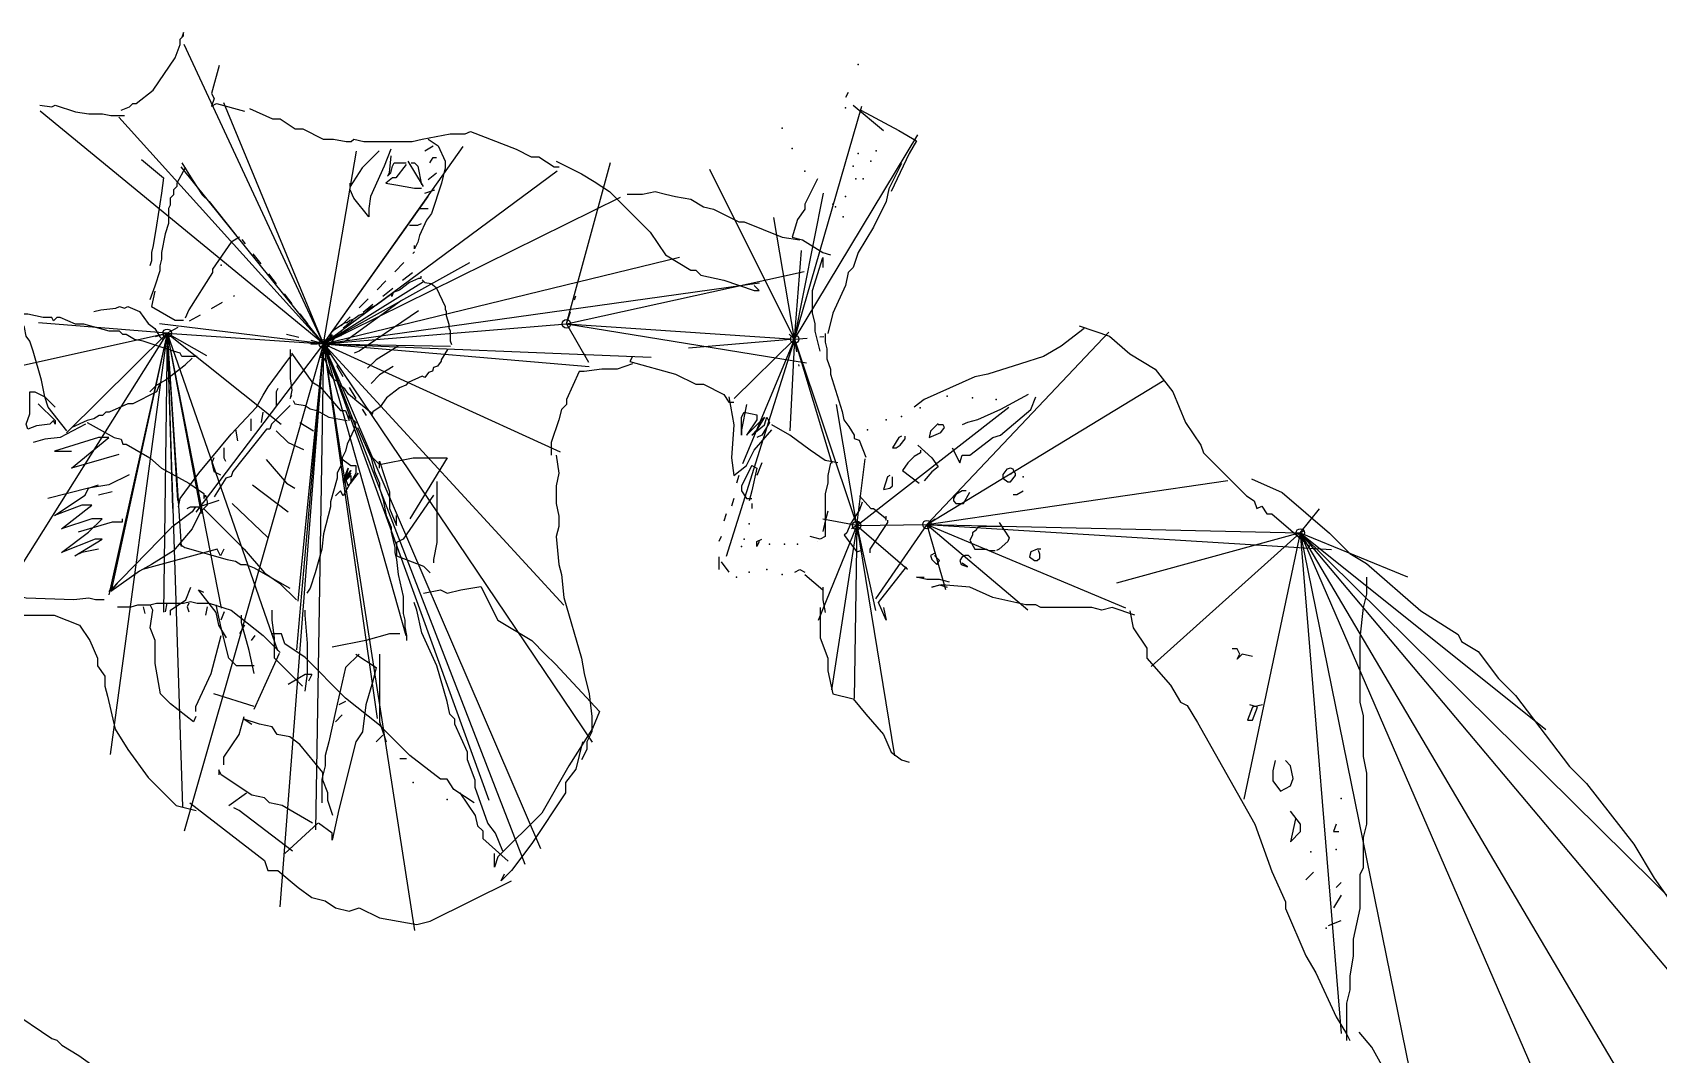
# Model space of a CAD drawing. Header units: millimetres. Extents: x -8 to 158, y -16 to 290.
# Drawn here: x 71.1 to 109.54, y 101.61 to 125.78 of the extents above; entities that cross this region are included whole.
import ezdxf

# ---------------------------------------------------------------- set-up
doc = ezdxf.new("R2010")
doc.units = ezdxf.units.MM
doc.linetypes.add('DASH', pattern=[0.6, 0.3, -0.3])

msp = doc.modelspace()

# ---------------------------------------------------------------- linework, layer by layer
at = {"layer": 'Shots', "color": 1}
for p, q in [((77.978, 118.42), (83.722, 118.892)), ((83.722, 118.892), (89.118, 118.526)), ((64.448, 116.49), (74.284, 118.668)), ((74.284, 118.668), (77.978, 118.42)), ((89.118, 118.526), (90.586, 114.122)), ((90.586, 114.122), (92.246, 114.144)), ((92.246, 114.144), (101.074, 113.946)), ((101.074, 113.946), (110.95, 102.196))]:
    msp.add_line(p, q, dxfattribs=at)
for centre in [(83.722, 118.892), (74.284, 118.668), (77.978, 118.42), (89.118, 118.526), (90.586, 114.122), (92.246, 114.144), (101.074, 113.946)]:
    msp.add_circle(centre, 0.1, dxfattribs=at)
at = {"layer": 'Sketch', "color": 0}
for points in [[(73.192, 123.942), (73.392, 124.022), (73.472, 124.102), (73.552, 124.102), (73.952, 124.422), (74.472, 125.182), (74.592, 125.502), (74.592, 125.622), (74.672, 125.702), (74.672, 125.782), (74.632, 125.662)], [(75.512, 125.002), (75.332, 124.342), (75.392, 124.222), (75.332, 124.042), (75.452, 124.102), (76.112, 123.922)], [(90.382, 124.362), (90.322, 124.242)], [(71.272, 124.062), (71.552, 124.022), (71.632, 124.062), (72.112, 123.902), (72.432, 123.862), (72.752, 123.862), (72.952, 123.822), (73.272, 123.822)], [(76.232, 123.982), (76.772, 123.742), (76.952, 123.742), (77.312, 123.502), (77.492, 123.502), (77.972, 123.262), (78.212, 123.262), (78.512, 123.202), (78.632, 123.202), (78.692, 123.262), (78.932, 123.202), (80.072, 123.202), (80.312, 123.262), (80.972, 123.382), (81.332, 123.382), (81.452, 123.442), (82.532, 123.022), (82.892, 122.842), (83.072, 122.842), (83.432, 122.602), (83.552, 122.602)], [(90.502, 124.062), (91.222, 123.462)], [(90.682, 123.942), (91.582, 123.462), (92.002, 123.222), (91.822, 122.922), (91.402, 122.022)], [(83.482, 122.742), (84.082, 122.442), (84.382, 122.262), (84.742, 122.022), (85.702, 121.062), (86.062, 120.522), (86.662, 120.162), (86.782, 120.162), (86.902, 120.042), (87.442, 119.922), (88.162, 119.682), (88.282, 119.682), (88.162, 119.802)], [(91.642, 122.682), (91.342, 122.082), (91.282, 121.782), (90.982, 121.182), (90.622, 120.582), (90.502, 120.222), (90.382, 120.102), (90.322, 119.802), (90.022, 119.142), (89.902, 118.662), (89.902, 118.662)], [(89.662, 122.322), (89.362, 121.722), (89.362, 121.602), (89.182, 121.362), (89.062, 120.942), (89.302, 120.882), (89.782, 120.582), (89.962, 120.522), (89.962, 120.522)], [(85.162, 121.962), (85.522, 121.962), (85.822, 122.022), (86.062, 121.962), (86.302, 121.902), (86.662, 121.842), (86.962, 121.662), (87.202, 121.602), (87.802, 121.302), (87.922, 121.302), (88.822, 120.942), (89.242, 120.882)], [(89.722, 118.242), (89.722, 118.242), (89.602, 118.722), (89.602, 118.902), (89.542, 119.142), (89.542, 119.682), (89.782, 120.462), (89.782, 120.222)], [(95.842, 118.842), (96.562, 118.602), (97.042, 118.182), (97.342, 118.002), (97.642, 117.822), (98.062, 117.282), (98.362, 116.562), (98.722, 116.022), (98.782, 115.842), (99.502, 115.122)], [(89.842, 118.662), (89.842, 118.462), (89.882, 118.302), (89.882, 118.062), (89.962, 117.822), (89.962, 117.702), (90.242, 116.822), (90.282, 116.622), (90.402, 116.462), (90.522, 116.262), (90.522, 116.182), (90.642, 116.142), (90.802, 115.742)], [(95.962, 118.782), (95.422, 118.362), (95.002, 118.122), (94.462, 117.942), (93.682, 117.702), (93.382, 117.642), (92.182, 117.102), (91.942, 116.922)], [(85.282, 118.122), (85.222, 118.002), (86.302, 117.702), (86.782, 117.462), (86.962, 117.462), (87.442, 117.222), (87.562, 117.042), (87.682, 117.042)], [(85.282, 117.942), (84.922, 117.822), (84.562, 117.822), (84.142, 117.762), (84.022, 117.762), (83.722, 117.102), (83.722, 116.982), (83.602, 116.862), (83.542, 116.622), (83.362, 116.082), (83.362, 115.782)], [(87.562, 117.162), (87.682, 116.502), (87.622, 115.722), (87.682, 115.302), (87.982, 115.542), (88.162, 115.902), (88.582, 116.382)], [(90.142, 115.602), (89.842, 115.662), (89.482, 115.902), (89.002, 116.262), (88.582, 116.502)], [(83.482, 115.782), (83.542, 115.362), (83.482, 115.062), (83.482, 114.642), (83.542, 114.342), (83.542, 114.102), (83.482, 113.862), (83.542, 113.202), (83.602, 112.962), (83.662, 112.422), (84.082, 110.982), (84.142, 110.622), (84.262, 110.142), (84.322, 109.602), (84.322, 109.242), (84.202, 109.002), (84.202, 108.822), (84.082, 108.582)], [(88.342, 115.602), (88.222, 115.302)], [(89.962, 115.602), (89.902, 115.302), (89.902, 115.122), (89.842, 114.882), (89.842, 114.222), (89.782, 113.982)], [(87.802, 115.302), (87.742, 115.122)], [(99.322, 115.302), (99.802, 114.822), (99.982, 114.702), (100.042, 114.522), (100.162, 114.582), (100.282, 114.402), (100.402, 114.402), (101.302, 113.622)], [(99.922, 115.222), (100.642, 114.902), (101.762, 113.942), (102.242, 113.462), (102.642, 113.222), (103.922, 112.102), (104.802, 111.542), (104.882, 111.382), (105.282, 111.142), (105.762, 110.502), (106.162, 110.102), (107.442, 108.422), (107.842, 108.022), (108.962, 106.582), (109.442, 105.782), (110.002, 104.982)], [(87.682, 114.762), (87.622, 114.582)], [(88.102, 114.642), (88.102, 114.522)], [(87.502, 114.402), (87.442, 114.222)], [(89.902, 114.462), (89.842, 114.222), (89.842, 113.862), (89.722, 113.802), (89.482, 113.862)], [(87.382, 113.862), (87.322, 113.742)], [(88.282, 113.742), (88.222, 113.622), (88.222, 113.742), (88.342, 113.802)], [(89.662, 113.742), (89.662, 113.742)], [(87.322, 113.382), (87.322, 113.082)], [(87.382, 113.262), (87.562, 113.022)], [(89.122, 113.022), (89.242, 113.082), (89.362, 113.022)], [(91.222, 112.182), (91.282, 111.882), (91.102, 112.302), (91.762, 113.142)], [(89.362, 112.962), (89.782, 112.602), (89.782, 112.482)], [(89.782, 112.662), (89.782, 112.362), (89.842, 112.062)], [(92.782, 112.782), (92.542, 112.842), (92.242, 112.842), (92.002, 112.902), (92.182, 112.902)], [(97.162, 112.002), (96.622, 112.182), (96.382, 112.122), (96.142, 112.182), (94.942, 112.182), (94.822, 112.242), (94.582, 112.242), (93.802, 112.422), (93.262, 112.662), (92.602, 112.722), (92.362, 112.662), (92.542, 112.722), (92.722, 112.662)], [(70.832, 112.002), (71.612, 112.002), (72.212, 111.762), (72.452, 111.402), (72.632, 110.982), (72.632, 110.802), (72.812, 110.562), (72.812, 110.322), (72.872, 110.082), (73.052, 109.302), (73.352, 108.822), (73.832, 108.162), (74.492, 107.502), (74.972, 107.382)], [(89.722, 112.182), (89.722, 111.462), (89.902, 110.982), (89.902, 110.682), (90.022, 110.142), (90.502, 110.022), (90.802, 109.662), (91.222, 109.182), (91.402, 108.762), (91.642, 108.582), (91.822, 108.522)], [(97.042, 112.102), (97.122, 111.702), (97.442, 111.222), (97.442, 110.982), (98.002, 110.342), (98.242, 109.942), (98.402, 109.862), (98.642, 109.462), (100.002, 107.062), (100.402, 105.942), (100.722, 105.222), (100.722, 105.062), (101.202, 103.942), (101.442, 103.542), (101.922, 102.502), (102.162, 102.102), (102.242, 101.942)], [(84.102, 109.002), (83.942, 108.362), (83.702, 108.042), (83.702, 107.802), (82.902, 106.602), (82.422, 105.962), (82.182, 105.722), (82.262, 105.882)], [(74.822, 107.562), (76.582, 106.202), (76.662, 105.962), (76.902, 105.962), (77.382, 105.562), (77.702, 105.322), (78.022, 105.242), (78.262, 105.082), (78.582, 105.002), (78.822, 105.082), (79.302, 104.842), (80.182, 104.682), (80.502, 104.762), (82.422, 105.722)], [(70.396, 102.828), (70.556, 102.668), (71.556, 101.988), (71.676, 101.948), (71.796, 101.828), (72.196, 101.588), (72.636, 101.268), (72.716, 101.268), (73.156, 100.908), (73.436, 100.748), (73.636, 100.628), (73.716, 100.508), (73.916, 100.388), (73.836, 100.468)], [(109.362, 99.622), (108.762, 99.682), (108.642, 99.622), (108.222, 99.682), (107.982, 99.682), (107.562, 99.742), (107.262, 99.742), (107.022, 99.802), (106.842, 99.742), (106.602, 99.802), (106.302, 99.802), (106.182, 99.862), (105.942, 99.802), (105.282, 99.802), (105.042, 99.862), (104.502, 99.922), (103.902, 100.222), (103.602, 100.642), (103.482, 100.702), (103.242, 101.122), (103.002, 101.362), (102.762, 101.782), (102.462, 102.142)]]:
    msp.add_lwpolyline(points, dxfattribs=at)
at = {"layer": 'Sketch', "color": 9}
for points in [[(79.572, 123.022), (79.412, 122.622), (79.092, 121.902), (79.052, 121.622), (79.052, 121.422), (78.692, 121.862), (78.612, 122.062)], [(73.672, 122.782), (74.192, 122.342), (74.152, 121.982), (74.032, 121.222), (73.952, 120.742), (73.912, 120.582), (73.912, 120.382), (73.872, 120.262)], [(74.632, 122.702), (74.872, 122.302), (75.112, 121.942), (75.272, 121.782), (75.912, 120.982)], [(79.292, 122.982), (78.892, 122.582), (78.612, 122.142), (78.612, 122.222)], [(79.932, 122.662), (79.692, 122.342), (79.612, 122.342), (79.452, 122.222), (79.692, 122.182), (80.132, 122.102), (80.292, 122.102)], [(79.572, 122.862), (79.532, 122.462), (79.492, 122.382), (79.572, 122.462), (79.612, 122.622), (79.652, 122.702), (79.932, 122.702)], [(79.972, 122.742), (80.332, 122.142)], [(80.052, 122.702), (80.132, 122.702), (80.212, 122.622), (80.292, 122.182)], [(74.712, 122.582), (74.512, 122.222), (74.512, 122.142), (74.432, 122.062), (74.432, 121.942), (74.352, 121.862), (74.352, 121.702), (74.312, 121.622), (74.312, 121.262), (74.232, 121.022), (74.152, 120.582), (74.152, 120.422), (74.112, 120.262), (74.112, 120.142), (73.992, 119.782), (73.872, 119.462)], [(75.992, 120.942), (75.792, 120.822), (75.352, 120.182), (75.352, 120.102), (74.792, 119.222), (74.712, 119.022)], [(80.282, 120.022), (80.282, 119.962), (80.222, 119.962), (80.012, 119.872), (79.772, 119.692), (79.622, 119.632), (79.592, 119.542), (79.592, 119.602), (79.232, 119.332), (79.082, 119.272), (78.962, 119.152), (78.812, 119.092), (78.692, 119.002), (78.602, 118.972), (78.542, 118.912), (78.482, 118.912), (78.212, 118.732), (78.152, 118.672), (78.152, 118.612), (78.092, 118.582), (78.152, 118.642)], [(73.992, 119.662), (73.912, 119.302), (74.472, 118.982), (74.672, 118.982)], [(80.312, 119.932), (80.372, 119.872), (80.522, 119.842), (80.642, 119.752), (80.852, 119.302), (80.852, 119.242), (80.882, 119.182), (80.882, 119.092), (80.942, 118.882), (80.942, 118.792), (80.972, 118.732), (80.972, 118.492), (81.002, 118.402)], [(72.552, 119.182), (72.712, 119.222), (73.072, 119.262), (73.152, 119.302), (73.272, 119.262), (73.352, 119.302), (73.632, 119.182), (73.832, 118.902), (73.992, 118.782), (74.112, 118.582), (74.192, 118.502)], [(79.822, 119.442), (78.502, 118.482)], [(80.222, 119.202), (78.822, 118.242), (78.702, 118.202)], [(74.992, 118.122), (74.632, 118.122), (74.592, 118.202), (74.432, 118.242), (74.072, 118.362), (73.712, 118.482), (73.512, 118.522), (73.312, 118.642), (73.232, 118.642), (73.152, 118.722), (72.912, 118.722), (72.312, 118.882), (72.112, 118.882), (71.752, 119.042), (71.672, 119.042), (71.592, 118.962), (71.552, 119.042), (71.352, 119.042), (70.992, 119.122), (70.712, 119.122), (70.712, 119.162), (70.632, 119.122), (70.712, 119.122)], [(71.912, 116.362), (71.472, 116.922), (71.392, 117.162), (71.312, 117.562), (71.112, 118.242), (71.032, 118.482), (70.952, 118.602), (70.912, 118.802), (70.752, 119.162)], [(78.422, 118.702), (78.212, 118.522), (77.942, 118.192), (77.882, 118.102), (77.972, 118.102)], [(73.872, 117.282), (74.032, 117.442), (74.232, 117.562), (74.712, 117.922), (74.872, 118.082)], [(74.552, 114.562), (74.592, 114.762), (75.032, 115.362), (75.792, 116.282), (76.392, 116.922), (76.552, 117.202), (76.672, 117.402), (77.112, 118.002), (77.232, 118.162)], [(77.192, 118.282), (77.192, 117.602), (77.232, 117.322), (77.192, 117.122), (77.232, 117.202)], [(77.222, 118.202), (77.702, 117.522), (77.902, 117.402), (78.382, 116.842), (78.502, 116.842), (78.582, 116.602), (78.582, 116.722), (78.742, 116.562)], [(78.152, 117.682), (78.032, 118.012), (77.942, 118.162), (77.942, 118.222)], [(79.742, 118.362), (79.222, 118.042), (79.022, 117.842)], [(80.912, 118.282), (80.762, 118.042), (80.762, 118.012), (80.672, 117.892), (80.582, 117.862), (80.552, 117.772), (80.462, 117.742), (80.372, 117.622), (80.312, 117.652), (79.982, 117.502), (79.922, 117.442), (79.772, 117.382), (79.472, 117.142), (79.322, 116.932), (79.142, 116.812), (79.112, 116.722)], [(79.142, 116.752), (78.812, 117.022), (78.572, 117.232), (78.482, 117.352), (78.362, 117.442), (78.302, 117.532), (78.242, 117.562), (78.092, 117.772)], [(79.622, 117.882), (79.302, 117.682), (79.102, 117.482)], [(71.232, 117.002), (71.632, 116.602), (71.632, 116.522), (71.592, 116.602), (71.512, 116.522), (71.192, 116.482), (70.992, 116.402), (70.952, 116.522), (71.032, 116.762), (71.032, 117.282), (71.152, 117.282), (71.392, 117.162), (71.632, 116.922)], [(74.112, 117.482), (74.032, 117.282), (73.472, 117.002), (73.352, 117.002), (72.912, 116.802), (72.832, 116.802), (72.752, 116.722), (72.672, 116.722), (72.552, 116.642), (72.392, 116.602), (72.032, 116.442), (71.952, 116.362)], [(76.902, 117.362), (76.862, 117.282), (76.862, 116.962)], [(77.192, 116.962), (76.752, 116.522), (76.712, 116.402), (76.632, 116.402), (75.832, 115.402), (75.792, 115.282), (75.672, 115.242), (75.392, 114.802)], [(77.262, 117.082), (77.302, 117.002), (77.542, 116.962), (77.662, 116.882), (77.822, 116.842), (78.102, 116.682), (78.542, 116.602)], [(92.842, 115.962), (93.022, 115.602), (93.082, 115.782), (93.262, 115.782), (93.802, 116.202), (93.982, 116.262), (94.702, 116.862), (94.822, 117.162)], [(94.642, 117.222), (93.982, 116.862), (93.442, 116.622), (93.202, 116.562), (93.082, 116.502)], [(72.352, 116.522), (71.752, 116.202), (71.392, 116.162), (71.112, 116.082)], [(72.392, 116.562), (72.392, 116.562), (73.032, 116.202), (73.192, 116.162), (73.232, 116.042), (73.312, 116.042), (73.872, 115.722), (74.152, 115.482), (74.792, 115.122), (75.152, 114.882), (75.152, 114.762), (75.192, 114.842), (75.232, 114.682), (75.232, 114.602), (75.072, 114.442), (74.872, 114.042), (74.432, 113.522), (73.912, 113.202), (73.632, 113.042), (72.952, 112.562), (73.112, 112.762)], [(76.262, 116.642), (76.262, 116.362)], [(76.542, 116.802), (76.502, 116.562)], [(77.422, 116.562), (77.742, 116.362)], [(78.742, 116.562), (78.702, 116.402), (78.542, 116.042), (78.502, 115.882), (78.422, 115.722), (78.422, 115.602), (78.302, 115.362), (78.302, 115.242), (78.142, 114.682), (78.142, 114.562), (77.982, 113.922), (77.942, 113.562), (77.782, 113.002), (77.662, 112.642), (77.582, 112.522)], [(92.512, 116.532), (92.332, 116.352), (92.302, 116.202), (92.572, 116.322), (92.662, 116.442), (92.632, 116.502), (92.512, 116.502)], [(73.142, 115.802), (72.022, 115.482), (72.902, 116.202), (72.662, 116.202), (71.622, 115.882), (72.022, 115.882)], [(75.902, 116.402), (75.942, 116.122)], [(76.862, 116.362), (77.142, 116.082), (77.502, 115.922)], [(78.782, 116.442), (79.102, 115.722), (79.182, 115.402), (79.302, 115.122), (79.302, 115.002), (79.382, 114.762), (79.462, 114.362), (79.582, 114.082), (79.582, 113.962), (79.662, 113.602), (79.662, 113.482), (79.702, 113.322), (79.742, 112.962), (79.862, 112.442), (79.862, 112.042), (79.902, 111.882), (79.902, 111.722), (79.942, 111.522), (79.942, 111.402)], [(91.642, 116.232), (91.582, 116.202), (91.432, 115.962), (91.522, 115.962), (91.612, 116.022), (91.732, 116.172), (91.732, 116.232)], [(75.382, 115.722), (75.342, 115.602), (75.382, 115.402), (75.542, 115.322)], [(75.622, 115.962), (75.622, 115.722), (75.662, 115.642)], [(78.382, 115.722), (78.622, 115.542), (78.742, 115.542), (78.742, 115.362), (78.442, 114.822), (78.382, 114.942), (78.262, 114.822)], [(79.142, 115.722), (79.302, 115.562), (80.102, 115.722), (80.902, 115.722), (80.022, 114.282)], [(92.092, 115.902), (92.092, 115.842), (91.942, 115.752), (91.792, 115.602), (91.672, 115.422), (92.062, 115.122)], [(92.032, 116.022), (92.362, 115.722), (92.512, 115.512), (92.362, 115.392), (92.182, 115.182)], [(76.622, 115.682), (77.102, 115.122), (77.302, 115.002)], [(78.622, 115.422), (78.442, 115.182), (78.562, 115.482), (78.502, 115.242), (78.622, 115.422), (78.502, 115.182), (78.622, 115.302), (78.622, 115.122), (78.622, 115.122), (78.802, 115.362), (78.562, 115.062), (78.502, 115.242), (78.622, 115.362), (78.442, 115.122)], [(79.302, 115.482), (79.302, 115.642), (79.542, 114.922), (79.542, 114.522), (79.702, 114.122), (79.702, 114.362)], [(88.102, 115.542), (87.862, 115.062), (87.862, 114.942), (87.982, 114.762), (88.102, 114.762)], [(88.102, 115.542), (88.222, 115.482), (88.102, 114.942), (88.042, 114.702)], [(94.312, 115.392), (94.282, 115.452), (94.222, 115.482), (94.132, 115.452), (94.042, 115.332), (94.042, 115.242), (94.162, 115.152), (94.222, 115.152), (94.342, 115.302), (94.342, 115.362), (94.282, 115.392), (94.222, 115.332)], [(72.662, 113.562), (72.262, 113.482), (72.102, 113.402), (72.742, 113.802), (72.582, 113.802), (71.782, 113.482), (72.422, 113.962), (72.742, 114.282), (72.502, 114.282), (71.782, 114.042), (72.502, 114.602), (72.262, 114.602), (71.622, 114.362), (72.342, 114.842), (72.422, 115.002), (71.462, 114.762)], [(73.382, 115.322), (72.902, 115.082), (72.422, 115.002), (72.662, 115.082)], [(76.302, 115.082), (77.142, 114.442)], [(80.662, 115.162), (80.662, 113.722), (80.582, 113.322), (80.582, 113.242)], [(91.372, 115.302), (91.312, 115.272), (91.222, 114.972), (91.372, 115.002), (91.432, 115.062), (91.432, 115.272)], [(72.982, 114.922), (72.662, 114.842)], [(74.952, 114.562), (74.872, 114.442), (74.392, 114.082), (72.912, 112.562), (72.992, 112.722)], [(74.752, 114.522), (74.832, 114.562), (75.032, 114.562), (75.512, 114.722)], [(75.822, 114.642), (76.662, 113.842)], [(80.582, 114.842), (79.862, 113.802), (79.702, 113.722), (79.702, 113.402), (80.342, 113.162), (80.502, 113.002)], [(90.712, 114.672), (90.652, 114.492), (90.442, 114.162), (90.352, 113.952), (90.292, 113.892), (90.592, 113.502), (90.682, 113.532)], [(90.652, 114.822), (90.922, 114.522), (90.982, 114.522), (91.252, 114.312), (91.282, 114.252), (91.282, 114.342)], [(93.172, 114.942), (93.082, 114.942), (92.932, 114.852), (92.872, 114.762), (92.872, 114.702), (92.932, 114.642), (93.112, 114.642), (93.262, 114.912)], [(94.282, 114.852), (94.372, 114.852), (94.522, 114.942)], [(73.222, 114.282), (73.222, 114.202), (72.982, 114.202), (72.182, 113.962)], [(75.142, 114.522), (75.462, 114.202), (76.102, 113.562), (76.582, 113.002), (76.942, 112.762), (77.342, 112.362)], [(91.312, 114.252), (91.312, 114.192), (90.892, 113.562), (90.892, 113.472)], [(93.952, 114.192), (94.192, 113.832), (94.162, 113.742), (93.952, 113.562), (93.892, 113.532)], [(93.982, 114.102), (93.502, 114.102), (93.442, 114.072), (93.412, 114.012), (93.322, 113.952), (93.322, 113.892), (93.262, 113.772), (93.382, 113.562), (93.652, 113.562), (93.712, 113.532), (93.862, 113.532)], [(75.622, 113.562), (75.542, 113.402), (75.462, 113.562), (73.702, 113.082)], [(74.582, 113.682), (74.702, 113.602), (75.702, 113.322), (75.902, 113.282), (76.022, 113.202), (76.142, 113.202), (76.342, 113.122), (76.542, 113.002), (77.182, 112.642)], [(92.452, 113.472), (92.332, 113.412), (92.362, 113.322), (92.482, 113.202), (92.542, 113.292), (92.422, 113.412)], [(93.292, 113.352), (93.232, 113.412), (93.142, 113.412), (93.082, 113.382), (93.022, 113.292), (93.052, 113.202), (93.202, 113.142), (93.082, 113.232)], [(94.942, 113.562), (94.852, 113.562), (94.702, 113.502), (94.672, 113.382), (94.792, 113.292), (94.852, 113.292), (94.912, 113.352), (94.912, 113.442), (94.882, 113.532)], [(74.362, 112.002), (74.362, 112.122), (74.722, 112.362), (74.842, 112.662)], [(80.342, 112.522), (80.742, 112.602), (80.902, 112.522), (81.222, 112.602), (81.702, 112.682), (82.102, 111.882), (82.902, 111.402), (83.222, 111.082), (83.462, 110.842), (84.502, 109.722), (84.342, 109.322), (83.782, 108.442), (83.142, 107.322), (82.102, 106.282), (82.022, 106.042), (82.022, 106.362)], [(102.642, 112.902), (102.642, 112.502), (102.562, 112.182), (102.482, 111.462), (102.482, 109.942), (102.562, 109.622), (102.562, 108.662), (102.642, 108.262), (102.642, 107.062), (102.562, 106.742), (102.562, 106.022), (102.482, 105.862), (102.482, 105.062), (102.322, 104.342), (102.322, 103.942), (102.242, 103.462), (102.242, 103.142), (102.162, 102.822), (102.162, 101.942)], [(72.792, 112.362), (72.592, 112.362), (72.432, 112.402), (72.072, 112.362), (70.952, 112.402), (70.792, 112.442), (70.712, 112.402)], [(75.682, 111.462), (75.502, 111.762), (75.442, 112.062), (75.022, 112.602), (75.142, 112.542)], [(82.222, 106.422), (82.042, 106.842), (81.862, 107.082), (81.562, 107.922), (81.562, 108.102), (81.382, 108.582), (81.382, 108.762), (81.082, 109.422), (81.082, 109.542), (80.962, 109.662), (80.902, 109.962), (80.662, 110.802), (80.302, 111.582), (80.182, 112.122), (80.122, 112.302)], [(74.962, 109.602), (74.902, 109.482), (74.362, 109.902), (74.122, 110.142), (74.002, 110.862), (74.002, 111.402), (73.882, 111.702), (73.942, 112.122), (73.882, 112.242)], [(76.342, 110.802), (75.922, 110.802), (75.742, 110.982), (75.562, 111.702), (75.442, 112.242)], [(76.342, 110.622), (76.222, 111.162), (76.042, 111.822), (76.042, 112.002), (76.042, 112.002)], [(77.482, 110.322), (76.822, 110.982), (76.822, 111.462), (76.762, 111.882), (76.762, 112.122)], [(77.542, 110.202), (77.602, 110.622), (77.602, 111.342), (77.542, 112.002), (77.542, 112.122)], [(74.962, 109.722), (74.962, 109.842), (75.322, 110.622), (75.562, 111.522)], [(79.782, 111.562), (79.542, 111.562), (78.982, 111.402), (78.182, 111.242)], [(76.342, 109.782), (76.942, 111.102)], [(99.942, 111.022), (99.702, 111.082), (99.582, 110.962), (99.642, 111.082), (99.582, 111.202), (99.462, 111.202)], [(78.742, 111.082), (79.222, 110.762), (79.142, 110.442), (78.982, 109.882), (78.902, 109.242), (78.742, 109.002), (78.342, 107.402), (78.182, 106.682), (78.182, 106.842), (77.862, 107.082)], [(78.822, 111.082), (78.502, 110.762), (78.262, 109.722), (78.102, 109.002), (78.022, 108.682), (78.022, 108.442), (77.942, 108.122), (77.942, 107.562)], [(79.302, 111.082), (79.302, 109.482), (79.462, 109.002)], [(76.342, 109.842), (75.382, 110.142)], [(75.622, 108.462), (75.622, 108.642), (75.982, 109.182), (76.102, 109.602)], [(100.182, 109.882), (99.942, 109.822), (99.822, 109.522), (99.942, 109.522), (100.062, 109.822), (99.882, 109.882)], [(78.202, 107.262), (78.082, 107.622), (78.082, 107.802), (77.962, 108.102), (77.962, 108.282), (77.422, 108.942), (77.182, 109.122), (76.882, 109.182), (76.762, 109.362), (76.462, 109.422), (76.102, 109.542), (76.282, 109.422)], [(100.482, 108.562), (100.422, 108.322), (100.422, 108.082), (100.602, 107.842), (100.842, 107.962), (100.902, 108.142), (100.842, 108.442), (100.722, 108.562)], [(77.722, 107.082), (77.002, 107.502), (76.702, 107.562), (76.582, 107.682), (76.282, 107.742), (75.562, 108.222), (75.502, 108.342), (75.502, 108.222)], [(75.742, 107.502), (76.162, 107.802)], [(77.242, 106.422), (75.982, 107.382), (75.862, 107.442)], [(100.962, 107.182), (100.842, 106.642), (101.082, 106.882), (101.082, 107.062), (100.842, 107.362)], [(77.062, 106.362), (77.842, 107.082)], [(101.922, 107.062), (101.862, 106.882), (101.982, 106.882)], [(101.202, 105.742), (101.382, 105.922)], [(102.042, 105.382), (101.862, 105.082)], [(102.042, 105.682), (101.922, 105.562)], [(101.742, 104.662), (102.042, 104.782)]]:
    msp.add_lwpolyline(points, dxfattribs=at)
at = {"layer": 'Sketch', "color": 32}
for points in [[(80.452, 123.262), (80.692, 123.102), (80.852, 122.742), (80.852, 122.582), (80.772, 122.222), (80.532, 121.502), (80.412, 121.342), (80.252, 120.982), (80.212, 120.822), (80.132, 120.662), (80.132, 120.742)], [(80.372, 122.982), (80.572, 123.102)], [(80.492, 122.702), (80.572, 122.822), (80.652, 122.822)], [(80.452, 122.302), (80.652, 122.462)], [(80.372, 121.982), (80.612, 122.062)], [(80.252, 121.622), (80.452, 121.622)], [(80.012, 121.222), (80.212, 121.222), (80.292, 121.262)]]:
    msp.add_lwpolyline(points, dxfattribs=at)
at = {"layer": 'Sketch', "color": 30}
msp.add_lwpolyline([(87.982, 116.982), (87.862, 116.382), (87.862, 116.262), (87.862, 116.682), (87.922, 116.802), (88.222, 116.742), (88.222, 116.622), (87.982, 116.262), (88.402, 116.682), (88.222, 116.382), (88.102, 116.262), (88.402, 116.502), (88.462, 116.682), (88.522, 116.562), (88.342, 116.262), (88.222, 116.202)], dxfattribs=at)
at = {"layer": 'Sketch', "color": 3}
for points in [[(73.112, 112.202), (73.432, 112.202), (73.592, 112.242), (73.872, 112.242), (74.032, 112.282), (74.672, 112.282), (74.832, 112.322), (74.992, 112.282), (75.272, 112.282), (75.792, 112.122), (76.552, 111.522), (76.952, 111.122)], [(74.272, 112.282), (74.232, 112.082)], [(74.792, 112.282), (74.752, 112.202), (74.792, 112.082)], [(73.712, 112.202), (73.752, 112.042)], [(75.232, 112.202), (75.192, 112.002)], [(75.632, 112.082), (75.552, 111.882)], [(76.112, 111.762), (75.992, 111.562)], [(76.352, 111.522), (76.272, 111.402)], [(81.542, 107.562), (81.062, 107.882), (80.902, 108.122), (80.742, 108.122), (80.022, 108.682), (79.302, 109.402), (78.502, 110.042), (77.542, 111.002), (77.062, 111.322), (76.982, 111.562), (76.742, 111.562)], [(77.702, 110.602), (77.542, 110.602), (77.142, 110.362)], [(77.702, 110.602), (77.622, 110.442)], [(78.502, 109.962), (78.342, 109.882)], [(78.422, 109.642), (78.262, 109.482)], [(79.382, 109.162), (79.222, 109.002)], [(79.942, 108.602), (79.782, 108.602)], [(81.202, 107.802), (81.562, 107.262), (81.622, 107.022), (81.742, 106.902), (81.742, 106.722), (82.342, 106.182)]]:
    msp.add_lwpolyline(points, dxfattribs=at)
at = {"layer": 'Sketch', "color": 0}
for p in [(90.622, 125.022), (90.322, 124.002), (88.822, 123.522), (89.062, 123.042), (89.362, 122.502), (92.082, 116.902), (92.722, 117.182), (93.322, 117.142), (93.882, 117.102), (91.282, 116.622), (91.642, 116.702), (90.842, 116.382), (87.922, 113.802), (88.042, 114.162), (87.862, 113.622), (88.522, 113.682), (88.882, 113.682), (89.182, 113.682), (88.462, 113.082), (87.742, 112.902), (88.042, 113.022), (88.822, 112.962)]:
    msp.add_point(p, dxfattribs=at)
at = {"layer": 'Sketch', "color": 30}
for p in [(90.622, 122.922), (90.922, 122.742), (91.042, 122.982), (90.502, 122.622), (90.562, 122.322), (90.742, 122.322), (90.322, 121.902), (90.022, 121.722), (90.082, 121.662), (90.262, 121.422)]:
    msp.add_point(p, dxfattribs=at)
at = {"layer": 'Sketch', "color": 9}
for p in [(74.712, 122.582), (78.392, 118.612), (94.522, 115.272), (102.042, 107.662), (101.322, 106.402), (101.922, 106.462), (101.682, 104.602)]:
    msp.add_point(p, dxfattribs=at)
at = {"layer": 'Sketch', "color": 3}
for p in [(75.562, 120.282), (80.102, 108.042), (80.902, 107.642)]:
    msp.add_point(p, dxfattribs=at)
at = {"layer": 'XSect', "color": 1}
for p, q in [((77.978, 118.42), (74.686, 125.5)), ((77.978, 118.42), (71.28, 123.922)), ((77.978, 118.42), (75.626, 124.116)), ((89.118, 118.526), (90.71, 124.042)), ((77.978, 118.42), (73.14, 123.782)), ((77.978, 118.42), (81.282, 123.084)), ((89.118, 118.526), (92.028, 123.36)), ((77.978, 118.42), (78.758, 122.974)), ((83.722, 118.892), (84.766, 122.706)), ((77.978, 118.42), (74.614, 122.606)), ((77.978, 118.42), (83.5, 122.514)), ((89.118, 118.526), (87.114, 122.54)), ((77.978, 118.42), (80.454, 121.904)), ((77.978, 118.42), (84.998, 121.89)), ((89.118, 118.526), (89.804, 121.984)), ((89.118, 118.526), (88.63, 121.406)), ((77.978, 118.42), (86.392, 120.47)), ((77.978, 118.42), (81.442, 120.344)), ((89.118, 118.526), (89.284, 120.626)), ((83.722, 118.892), (89.34, 120.126)), ((77.978, 118.42), (80.344, 119.892)), ((77.978, 118.42), (88.284, 119.858)), ((74.284, 118.668), (71.238, 118.912)), ((77.978, 118.42), (74.098, 118.894)), ((83.722, 118.892), (84.242, 117.988)), ((83.722, 118.892), (89.398, 117.972)), ((74.284, 118.668), (69.832, 111.596)), ((74.284, 118.668), (71.906, 116.314)), ((74.284, 118.668), (72.906, 112.484)), ((74.284, 118.668), (72.936, 108.71)), ((74.284, 118.668), (72.964, 112.62)), ((74.284, 118.668), (74.192, 112.076)), ((74.284, 118.668), (75.214, 118.144)), ((74.284, 118.668), (74.526, 114.712)), ((74.284, 118.668), (74.61, 113.622)), ((74.284, 118.668), (74.41, 114.522)), ((74.284, 118.668), (76.976, 116.516)), ((74.284, 118.668), (75.086, 114.406)), ((74.284, 118.668), (75.558, 112.164)), ((74.284, 118.668), (76.89, 111.168)), ((74.284, 118.668), (74.644, 107.47)), ((77.978, 118.42), (74.686, 106.894)), ((77.978, 118.42), (74.962, 114.44)), ((77.978, 118.42), (76.95, 105.104)), ((77.978, 118.42), (77.338, 111.182)), ((77.978, 118.42), (77.374, 112.332)), ((77.978, 118.42), (77.786, 106.922)), ((77.978, 118.42), (80.98, 118.366)), ((77.978, 118.42), (79.924, 111.524)), ((77.978, 118.42), (79.248, 109.554)), ((77.978, 118.42), (81.886, 107.624)), ((77.978, 118.42), (80.13, 104.542)), ((77.978, 118.42), (82.738, 106.114)), ((77.978, 118.42), (83.106, 106.48)), ((77.978, 118.42), (84.332, 108.998)), ((77.978, 118.42), (83.66, 112.24)), ((77.978, 118.42), (83.578, 115.868)), ((77.978, 118.42), (84.258, 117.886)), ((77.978, 118.42), (85.728, 118.104)), ((89.118, 118.526), (86.61, 118.32)), ((89.118, 118.526), (87.502, 113.392)), ((89.118, 118.526), (87.692, 117.124)), ((89.118, 118.526), (87.884, 115.584)), ((89.118, 118.526), (89.004, 116.364)), ((89.118, 118.526), (89.998, 115.596)), ((92.246, 114.144), (96.546, 118.696)), ((92.246, 114.144), (97.858, 117.556)), ((90.586, 114.122), (90.106, 116.982)), ((90.586, 114.122), (94.186, 116.924)), ((90.586, 114.122), (90.784, 115.696)), ((92.246, 114.144), (99.358, 115.184)), ((90.586, 114.122), (89.786, 114.274)), ((101.074, 113.946), (101.528, 114.518)), ((90.586, 114.122), (89.676, 111.878)), ((90.586, 114.122), (89.99, 110.234)), ((90.586, 114.122), (90.528, 110.034)), ((90.586, 114.122), (91.478, 108.678)), ((90.586, 114.122), (91.032, 112.108)), ((90.586, 114.122), (91.786, 113.088)), ((92.246, 114.144), (91.03, 112.39)), ((92.246, 114.144), (101.808, 113.554)), ((92.246, 114.144), (92.682, 112.61)), ((92.246, 114.144), (94.632, 112.13)), ((92.246, 114.144), (96.944, 112.172)), ((101.074, 113.946), (96.73, 112.762)), ((101.074, 113.946), (97.544, 110.786)), ((101.074, 113.946), (99.742, 107.648)), ((101.074, 113.946), (103.61, 112.91)), ((101.074, 113.946), (106.88, 109.298)), ((101.074, 113.946), (110.088, 105.038)), ((101.074, 113.946), (102.04, 102.108)), ((101.074, 113.946), (103.918, 99.948)), ((101.074, 113.946), (107.126, 99.97)), ((101.074, 113.946), (109.41, 99.832))]:
    msp.add_line(p, q, dxfattribs=at)
at = {"layer": 'XSect', "color": 1, "linetype": 'DASH'}
for p, q in [((77.978, 118.42), (76.052, 120.888)), ((77.978, 118.42), (80.134, 120.598)), ((77.978, 118.42), (80.132, 120.148)), ((74.284, 118.668), (75.878, 119.562)), ((83.722, 118.892), (83.942, 119.558)), ((74.284, 118.668), (73.848, 118.538)), ((77.978, 118.42), (77.072, 118.65)), ((77.978, 118.42), (77.452, 118.392)), ((77.978, 118.42), (78.984, 116.72)), ((89.118, 118.526), (88.986, 118.65)), ((89.118, 118.526), (89.812, 118.596)), ((89.118, 118.526), (89.218, 117.89)), ((90.586, 114.122), (90.646, 114.228)), ((92.246, 114.144), (92.444, 114.276)), ((90.586, 114.122), (90.462, 114.042)), ((101.074, 113.946), (101.148, 114))]:
    msp.add_line(p, q, dxfattribs=at)

doc.saveas('drawing.dxf')
